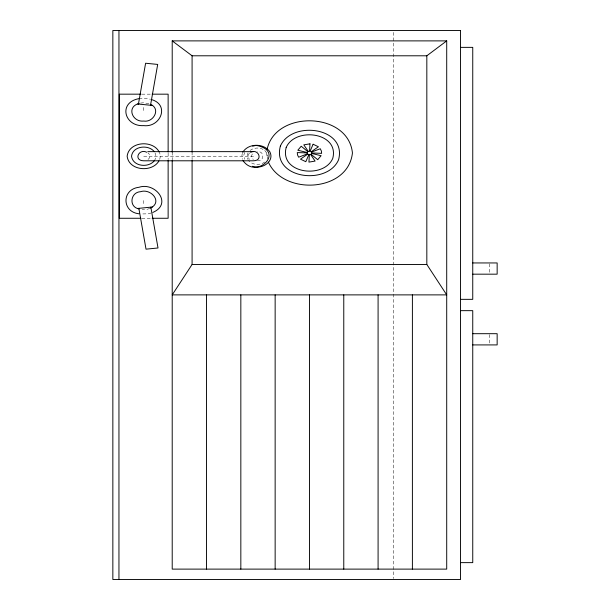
<?xml version="1.0" encoding="UTF-8"?>
<svg xmlns="http://www.w3.org/2000/svg" width="610" height="610" viewBox="0 0 610 610"><rect width="100%" height="100%" fill="white"/><g stroke="black" fill="none" stroke-linecap="round" stroke-linejoin="round"><path stroke-width="0.46" stroke-dasharray="3.05 2.29" d="M267.447 158.348L267.683 156.93M159.751 159.439L160.323 156.221L159.751 152.996M242.46 153.278L241.911 155.108L242.513 159.263M244.679 152.37L243.847 155.108L244.458 159.263M248.056 152.767L247.004 156.221L248.056 159.667M252.395 153.933C251.084 155.657 251.617 158.188 253.318 159.454M154.292 160.796C156.099 158.386 156.495 154.894 154.704 152.378M249.437 152.98L247.744 156.221L249.437 159.454M148.039 159.454C150.327 157.975 150.327 154.467 148.039 152.98M250.054 150.403C254.042 147.445 259.898 147.178 264.038 149.969M264.755 162.031C259.936 165.661 252.235 165.165 248.4 160.331M149.831 208.46L146.888 209.375L142.153 209.535M151.112 212.974L148.466 213.797L140.887 213.98M257.405 160.796C264.633 161.612 264.633 150.822 257.405 151.646M138.996 98.637L143.731 98.172L150.228 99.186M140.575 103.059L143.731 102.747L149.092 103.746M141.855 94.169L151.234 94.169M143.731 156.221L253.531 156.221M141.855 218.266L152.172 218.266M264.755 150.403L267.447 154.086L267.805 156.221M266.478 152.973L267.454 158.531M489.578 263.878L489.578 273.234M489.578 334.631L489.578 344.917M393.45 32.406L393.45 578.547M192.089 152.027L192.089 159.652M172.211 152.187L172.211 159.797M168.131 152.904L168.131 159.53M143.731 107.467L143.731 111.897M143.731 200.537L143.731 204.968"/><path stroke-width="0.91" d="M138.439 104.051L145.607 63.234L157.693 64.424L150.525 105.248M267.134 149.259C275.567 109.869 348.356 111.638 352.435 152.973C348.127 192.417 283.353 195.711 268.377 162.092M158.928 160.941C152.172 172.767 128.862 170.846 127.139 156.221C128.908 141.276 153.148 139.606 159.34 152.248M192.089 160.605L192.089 264.458L172.211 294.882L446.711 294.882L426.825 264.458L426.825 55.792L446.711 40.885L446.711 569.115L172.211 569.115L172.211 160.567M242.742 152.37C248.117 143.075 264 142.961 269.849 151.821C274.957 161.917 261.202 169.801 252.532 166.286M154.292 160.796C148.421 168.162 132.789 166.568 131.531 156.221C132.789 145.866 148.421 144.28 154.292 151.646M150.464 208.101C163.122 201.918 150.815 188.154 140.575 191.7C130.273 192.173 128.527 207.209 139.103 208.917M139.103 103.517C126.171 106.62 132.233 122.435 143.731 121.047C153.476 122.778 161.192 108.702 150.464 104.34M152.881 212.425C172.981 203.77 155.184 181.78 138.996 187.278C121.649 189.184 121.649 211.899 138.996 213.797M250.634 152.256C258.488 148.253 263.474 160.636 253.531 160.796L143.731 160.796C133.171 160.651 138.653 148.177 146.781 152.256M138.996 98.637C117.875 102.419 124.295 126.857 143.731 125.622C160.605 127.688 170.152 104.508 151.112 99.46M252.7 146.179L255.254 145.576M137.631 208.46L152.355 207.011M172.211 152.187L172.211 40.885L446.711 40.885M460.55 47.366L472.75 47.366L472.75 299.342L460.55 299.342M172.211 40.885L192.089 55.792L426.825 55.792M140.918 94.169L119.331 94.169L119.331 218.266L140.918 218.266M152.172 94.169L168.131 94.169L168.131 151.959M147.765 151.646L253.531 151.646M152.172 218.266L168.131 218.266L168.131 160.483M472.75 262.948L497.15 262.948L497.15 274.172L472.75 274.172M192.089 264.458L426.825 264.458M460.55 310.658L472.75 310.658L472.75 562.633L460.55 562.633M472.75 333.693L497.15 333.693L497.15 344.917L472.75 344.917M137.631 103.975L152.355 105.431M256.879 145.5C285.488 151.371 256.513 180.019 243.024 160.613M150.845 207.156L158.013 247.98L146.019 249.162L138.851 208.345M412.398 294.882L412.398 569.115M378.086 294.882L378.086 569.115M343.773 294.882L343.773 569.115M309.461 294.882L309.461 569.115M275.148 294.882L275.148 569.115M240.836 294.882L240.836 569.115M206.523 294.882L206.523 569.115M192.089 55.792L192.089 152.027M118.95 30.5L118.95 579.5M309.361 154.696L308.942 162.115L315.103 161.078L310.612 154.475L309.361 154.696M309.979 143.83L309.552 151.242L308.302 151.463L303.81 144.86L309.979 143.83M307.15 152.897L307.448 153.842L298.641 157.205L297.55 154.963L297.268 152.584L307.15 152.897M311.771 152.973L321.645 153.362L321.363 150.983L320.273 148.733L311.466 152.103L311.771 152.973M280.356 146.118C271.671 178.722 327.219 185.92 338.558 159.828C347.25 127.223 291.694 120.025 280.356 146.118M286.181 147.483C279.227 173.568 323.666 179.325 332.74 158.455C339.686 132.37 295.248 126.613 286.181 147.483M313.113 144.242L310.055 151.288L311.153 151.798L318.443 146.781L313.113 144.242M308.858 154.65L305.801 161.696L300.471 159.157L307.76 154.139L308.858 154.65M307.448 152.103L307.219 152.523L297.817 150.228L301.203 146.232L307.897 151.699L307.448 152.103M311.695 153.423L311.016 154.246L317.711 159.706L321.096 155.71L311.695 153.423M460.55 30.5L112.85 30.5L112.85 579.5L460.55 579.5L460.55 30.5"/></g></svg>
